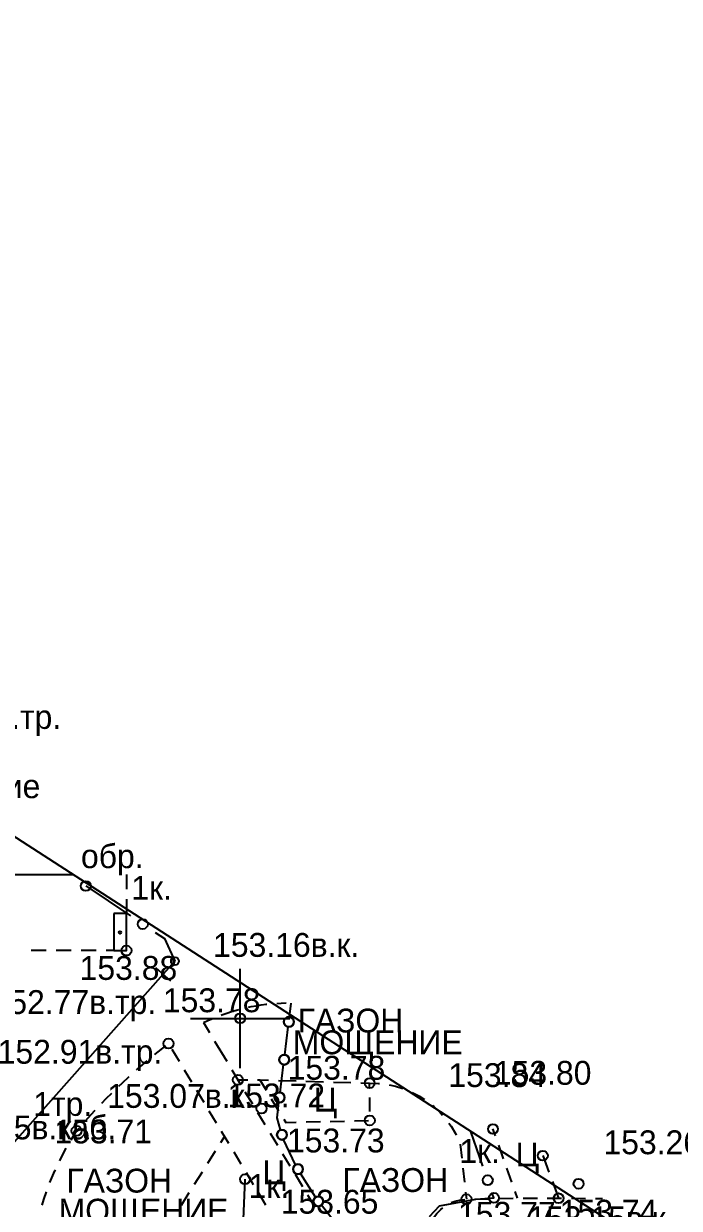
# Model space of a CAD drawing. Header units: metres. Extents: x -2743 to 126, y 13385 to 13916.
# Drawn here: x -1860.9 to -1827.9, y 13690.4 to 13750 of the extents above; entities that cross this region are included whole.
import ezdxf

# ---------------------------------------------------------------- set-up
doc = ezdxf.new("R2010")
doc.units = ezdxf.units.M
for name, color, linetype in [('0_геоподоснова', 7, 'Continuous'), ('output[1-12]_3_ДЖКХ-24_03233up$0$Кабели', 7, 'Continuous'), ('output[1-12]_brd$0$Координатные кресты', 7, 'Continuous'), ('output[19-22]_3_ДЖКХ-25_01840tp$0$Горизонтали', 7, 'Continuous'), ('output[19-22]_3_ДЖКХ-25_01840tp$0$Граница площадки', 7, 'Continuous'), ('output[19-22]_3_ДЖКХ-25_01840tp$0$Граница улицы', 7, 'Continuous'), ('output[19-22]_3_ДЖКХ-25_01840tp$0$Здания', 7, 'Continuous'), ('output[19-22]_3_ДЖКХ-25_01840tp$0$Леса и газоны', 7, 'Continuous'), ('output[19-22]_3_ДЖКХ-25_01840tp$0$Ограды', 7, 'Continuous'), ('output[19-22]_3_ДЖКХ-25_01840tp$0$Пояснительные подписи', 7, 'Continuous'), ('output[19-22]_3_ДЖКХ-25_01840tp$0$Фонари', 7, 'Continuous'), ('output[19-22]_3_ДЖКХ-25_01840tp$0$Части зданий', 7, 'Continuous'), ('output[19-22]_3_ДЖКХ-25_01840up$0$Кабели', 7, 'Continuous'), ('output[19-22]_3_ДЖКХ-25_01840up$0$Кабель электрический', 7, 'Continuous'), ('output[19-22]_3_ДЖКХ-25_01840up$0$Подземные коммуникации', 7, 'Continuous'), ('output[19-22]_brd$0$Граница заказа', 7, 'Continuous'), ('output[23]_brd$0$Координатные кресты', 7, 'Continuous')]:
    doc.layers.add(name, color=color, linetype=linetype)

msp = doc.modelspace()

# ---------------------------------------------------------------- linework, layer by layer
at = {"layer": '0_геоподоснова'}
for points in [[(-1850, 13697.5), (-1850, 13702.5)], [(-1852.5, 13700), (-1847.5, 13700)]]:
    msp.add_lwpolyline(points, dxfattribs=at)
at = {"layer": 'output[1-12]_brd$0$Координатные кресты'}
msp.add_circle((-1850, 13700), 0.25, dxfattribs=at)
at = {"layer": 'output[19-22]_3_ДЖКХ-25_01840tp$0$Горизонтали'}
for centre in [(-1855.718, 13703.412), (-1853.604, 13698.732), (-1850.115, 13696.906), (-1843.488, 13696.743), (-1843.482, 13694.865), (-1837.285, 13694.435), (-1858.227, 13694.339), (-1834.78, 13693.093), (-1838.621, 13690.901), (-1833.986, 13690.948)]:
    msp.add_circle(centre, 0.25, dxfattribs=at)
at = {"layer": 'output[19-22]_3_ДЖКХ-25_01840tp$0$Граница площадки'}
for points in [[(-1849.011, 13696.901), (-1848.571, 13696.888)], [(-1848.071, 13696.874), (-1847.19, 13696.849)], [(-1846.69, 13696.835), (-1845.809, 13696.809)], [(-1845.309, 13696.795), (-1844.428, 13696.77)], [(-1843.928, 13696.756), (-1843.488, 13696.743)], [(-1850.792, 13694.06), (-1850.989, 13693.746)], [(-1851.254, 13693.322), (-1851.649, 13692.693)], [(-1851.914, 13692.269), (-1852.308, 13691.641)], [(-1852.574, 13691.217), (-1852.968, 13690.588)], [(-1840.288, 13689.947), (-1840.281, 13689.96), (-1840.114, 13690.189), (-1839.915, 13690.392), (-1839.812, 13690.472)], [(-1839.385, 13690.728), (-1839.18, 13690.809), (-1838.904, 13690.875), (-1838.695, 13690.894)], [(-1838.195, 13690.909), (-1837.482, 13690.923)], [(-1836.982, 13690.933), (-1836.269, 13690.947)], [(-1835.769, 13690.951), (-1835.055, 13690.95)], [(-1834.555, 13690.949), (-1833.986, 13690.948), (-1833.841, 13690.948)], [(-1833.341, 13690.946), (-1832.628, 13690.944)], [(-1832.128, 13690.943), (-1831.771, 13690.942)]]:
    msp.add_lwpolyline(points, dxfattribs=at)
at = {"layer": 'output[19-22]_3_ДЖКХ-25_01840tp$0$Граница улицы'}
for points in [[(-1849.579, 13700.565), (-1849.451, 13700.592), (-1849.201, 13700.637), (-1848.951, 13700.676), (-1848.699, 13700.709), (-1848.653, 13700.713)], [(-1848.155, 13700.756), (-1847.94, 13700.766), (-1847.687, 13700.773)], [(-1850.959, 13700.168), (-1850.916, 13700.184), (-1850.677, 13700.268), (-1850.435, 13700.345), (-1850.191, 13700.417), (-1850.065, 13700.45)], [(-1851.85, 13699.788), (-1851.62, 13699.896), (-1851.423, 13699.983)], [(-1851.85, 13699.788), (-1851.545, 13699.282)], [(-1851.287, 13698.853), (-1850.678, 13697.841)], [(-1854.293, 13698.186), (-1854.276, 13698.2), (-1853.74, 13698.624)], [(-1853.436, 13698.452), (-1853.072, 13697.847)], [(-1855.211, 13697.404), (-1855.121, 13697.486), (-1854.675, 13697.863)], [(-1856.098, 13696.587), (-1855.94, 13696.742), (-1855.581, 13697.068)], [(-1852.814, 13697.419), (-1852.45, 13696.814)], [(-1850.42, 13697.412), (-1850.115, 13696.906)], [(-1850, 13696.717), (-1850.115, 13696.906), (-1849.622, 13696.904)], [(-1849.122, 13696.902), (-1849.011, 13696.901), (-1848.697, 13696.385)], [(-1843.487, 13696.523), (-1843.488, 13696.743), (-1843.049, 13696.73), (-1842.995, 13696.723)], [(-1842.5, 13696.652), (-1842.185, 13696.583), (-1841.811, 13696.466)], [(-1856.952, 13695.737), (-1856.731, 13695.969), (-1856.455, 13696.238)], [(-1852.192, 13696.386), (-1851.828, 13695.781)], [(-1849.37, 13695.679), (-1849.741, 13696.29)], [(-1848.437, 13695.958), (-1848.066, 13695.348)], [(-1843.483, 13695.308), (-1843.486, 13696.023)], [(-1841.349, 13696.277), (-1840.973, 13696.078), (-1840.731, 13695.92)], [(-1857.772, 13694.853), (-1857.494, 13695.167), (-1857.297, 13695.374)], [(-1851.57, 13695.353), (-1851.206, 13694.748)], [(-1848.74, 13694.641), (-1849.111, 13695.252)], [(-1840.33, 13695.621), (-1840.261, 13695.566), (-1839.943, 13695.264), (-1839.82, 13695.124)], [(-1847.806, 13694.921), (-1847.71, 13694.763), (-1847.181, 13694.776)], [(-1846.681, 13694.788), (-1845.967, 13694.805)], [(-1845.467, 13694.817), (-1844.753, 13694.834)], [(-1844.253, 13694.846), (-1843.539, 13694.864)], [(-1839.507, 13694.734), (-1839.395, 13694.579), (-1839.17, 13694.202), (-1839.134, 13694.126)], [(-1858.498, 13693.896), (-1858.227, 13694.339), (-1858.103, 13694.479)], [(-1850.948, 13694.32), (-1850.584, 13693.715)], [(-1848.11, 13693.603), (-1848.481, 13694.214)], [(-1837.163, 13694.09), (-1837.285, 13694.435)], [(-1859.076, 13692.839), (-1858.991, 13693.017), (-1858.748, 13693.463)], [(-1838.937, 13693.669), (-1838.856, 13692.959)], [(-1836.752, 13692.929), (-1836.996, 13693.619)], [(-1850.326, 13693.287), (-1849.962, 13692.682)], [(-1847.48, 13692.565), (-1847.851, 13693.176)], [(-1834.78, 13693.093), (-1834.47, 13692.255)], [(-1859.567, 13691.737), (-1859.323, 13692.323), (-1859.292, 13692.387)], [(-1849.704, 13692.254), (-1849.34, 13691.649)], [(-1838.799, 13692.462), (-1838.718, 13691.753)], [(-1836.341, 13691.767), (-1836.585, 13692.457)], [(-1846.85, 13691.527), (-1847.221, 13692.138)], [(-1834.296, 13691.786), (-1833.986, 13690.948)], [(-1859.963, 13690.599), (-1859.876, 13690.89), (-1859.741, 13691.269)], [(-1849.083, 13691.221), (-1848.719, 13690.616)], [(-1846.22, 13690.489), (-1846.591, 13691.1)], [(-1838.662, 13691.256), (-1838.621, 13690.901)], [(-1836.052, 13690.951), (-1836.174, 13691.296)]]:
    msp.add_lwpolyline(points, dxfattribs=at)
at = {"layer": 'output[19-22]_3_ДЖКХ-25_01840tp$0$Здания'}
msp.add_lwpolyline([(-1866.526, 13712.491), (-1866.526, 13711.807), (-1867.925, 13711.807), (-1867.925, 13711.671), (-1867.924, 13707.231), (-1864.549, 13707.232), (-1863.873, 13707.232), (-1858.39, 13707.233)], dxfattribs=at)
at = {"layer": 'output[19-22]_3_ДЖКХ-25_01840tp$0$Леса и газоны'}
for centre in [(-1848.925, 13695.464), (-1832.98, 13691.679)]:
    msp.add_circle(centre, 0.25, dxfattribs=at)
at = {"layer": 'output[19-22]_3_ДЖКХ-25_01840tp$0$Ограды'}
for points in [[(-1847.52, 13700.069), (-1847.433, 13700.772)], [(-1847.754, 13698.168), (-1847.581, 13699.573)], [(-1847.989, 13696.267), (-1847.816, 13697.672)], [(-1847.969, 13694.386), (-1848.146, 13694.994), (-1848.05, 13695.77)], [(-1847.219, 13692.627), (-1847.825, 13693.907)], [(-1846.207, 13691.002), (-1846.958, 13692.201)], [(-1845.037, 13689.486), (-1845.915, 13690.596)]]:
    msp.add_lwpolyline(points, dxfattribs=at)
for points in [[(-1847.3, 13699.821), (-1847.32, 13699.919), (-1847.373, 13699.998), (-1847.453, 13700.052), (-1847.55, 13700.072), (-1847.648, 13700.052), (-1847.727, 13699.998), (-1847.781, 13699.919), (-1847.8, 13699.821), (-1847.781, 13699.724), (-1847.727, 13699.645), (-1847.648, 13699.591), (-1847.55, 13699.572), (-1847.453, 13699.591), (-1847.373, 13699.645), (-1847.32, 13699.724), (-1847.3, 13699.821)], [(-1847.535, 13697.92), (-1847.555, 13698.017), (-1847.608, 13698.097), (-1847.688, 13698.15), (-1847.785, 13698.17), (-1847.882, 13698.15), (-1847.962, 13698.097), (-1848.015, 13698.017), (-1848.035, 13697.92), (-1848.015, 13697.823), (-1847.962, 13697.743), (-1847.882, 13697.69), (-1847.785, 13697.67), (-1847.688, 13697.69), (-1847.608, 13697.743), (-1847.555, 13697.823), (-1847.535, 13697.92)], [(-1847.77, 13696.019), (-1847.789, 13696.116), (-1847.843, 13696.195), (-1847.922, 13696.249), (-1848.02, 13696.269), (-1848.117, 13696.249), (-1848.196, 13696.195), (-1848.25, 13696.116), (-1848.27, 13696.019), (-1848.25, 13695.921), (-1848.196, 13695.842), (-1848.117, 13695.788), (-1848.02, 13695.769), (-1847.922, 13695.788), (-1847.843, 13695.842), (-1847.789, 13695.921), (-1847.77, 13696.019)], [(-1847.649, 13694.146), (-1847.669, 13694.243), (-1847.723, 13694.322), (-1847.802, 13694.376), (-1847.899, 13694.396), (-1847.997, 13694.376), (-1848.076, 13694.322), (-1848.13, 13694.243), (-1848.149, 13694.146), (-1848.13, 13694.048), (-1848.076, 13693.969), (-1847.997, 13693.915), (-1847.899, 13693.896), (-1847.802, 13693.915), (-1847.723, 13693.969), (-1847.669, 13694.048), (-1847.649, 13694.146)], [(-1846.841, 13692.413), (-1846.861, 13692.511), (-1846.914, 13692.59), (-1846.994, 13692.644), (-1847.091, 13692.663), (-1847.188, 13692.644), (-1847.268, 13692.59), (-1847.321, 13692.511), (-1847.341, 13692.413), (-1847.321, 13692.316), (-1847.268, 13692.237), (-1847.188, 13692.183), (-1847.091, 13692.163), (-1846.994, 13692.183), (-1846.914, 13692.237), (-1846.861, 13692.316), (-1846.841, 13692.413)], [(-1845.821, 13690.792), (-1845.84, 13690.89), (-1845.894, 13690.969), (-1845.973, 13691.023), (-1846.071, 13691.042), (-1846.168, 13691.023), (-1846.247, 13690.969), (-1846.301, 13690.89), (-1846.321, 13690.792), (-1846.301, 13690.695), (-1846.247, 13690.615), (-1846.168, 13690.562), (-1846.071, 13690.542), (-1845.973, 13690.562), (-1845.894, 13690.615), (-1845.84, 13690.695), (-1845.821, 13690.792)]]:
    msp.add_lwpolyline(points, close=True, dxfattribs=at)
for centre in [(-1847.55, 13699.821), (-1847.55, 13699.821), (-1847.785, 13697.92), (-1847.785, 13697.92), (-1848.02, 13696.019), (-1848.02, 13696.019), (-1847.899, 13694.146), (-1847.899, 13694.146), (-1847.091, 13692.413), (-1847.091, 13692.413), (-1846.071, 13690.792), (-1846.071, 13690.792)]:
    msp.add_circle(centre, 0.25, dxfattribs=at)
at = {"layer": 'output[19-22]_3_ДЖКХ-25_01840tp$0$Фонари'}
for centre, radius in [((-1853.277, 13702.878), 0.2), ((-1849.753, 13691.909), 0.25), ((-1837.237, 13690.968), 0.25)]:
    msp.add_circle(centre, radius, dxfattribs=at)
at = {"layer": 'output[19-22]_3_ДЖКХ-25_01840tp$0$Части зданий'}
for points in [[(-1855.723, 13707.233), (-1855.723, 13706.504)], [(-1855.723, 13706.004), (-1855.723, 13705.275)], [(-1856.358, 13705.275), (-1856.358, 13703.42), (-1855.723, 13703.42), (-1855.723, 13705.275), (-1856.358, 13705.275)], [(-1859.756, 13703.42), (-1860.515, 13703.42)], [(-1858.497, 13703.42), (-1859.256, 13703.42)], [(-1857.237, 13703.42), (-1857.997, 13703.42)], [(-1856.358, 13703.42), (-1856.737, 13703.42)]]:
    msp.add_lwpolyline(points, dxfattribs=at)
msp.add_circle((-1856.045, 13704.323), 0.0625, dxfattribs=at)
at = {"layer": 'output[19-22]_3_ДЖКХ-25_01840up$0$Кабели'}
for points in [[(-1857.76, 13706.66), (-1855.521, 13705.158)], [(-1854.275, 13704.322), (-1853.81, 13704.01), (-1853.277, 13702.878), (-1853.877, 13702.228)], [(-1854.251, 13702.56), (-1853.503, 13701.896)], [(-1853.877, 13702.228), (-1865.712, 13688.888)], [(-1837.795, 13692.567), (-1838.398, 13694.313)], [(-1849.87, 13689.07), (-1849.753, 13691.909)], [(-1840.476, 13690.04), (-1839.97, 13690.57), (-1838.14, 13690.9), (-1837.237, 13690.968), (-1837.302, 13691.151)]]:
    msp.add_lwpolyline(points, dxfattribs=at)
for centre in [(-1857.76, 13706.66), (-1854.898, 13704.74), (-1837.551, 13691.858)]:
    msp.add_circle(centre, 0.25, dxfattribs=at)
at = {"layer": 'output[19-22]_brd$0$Граница заказа'}
msp.add_lwpolyline([(-1822.934, 13684.319), (-1935.676, 13757.181)], dxfattribs=at)
at = {"layer": 'output[23]_brd$0$Координатные кресты'}
msp.add_circle((-1850, 13700), 0.25, dxfattribs=at)

# ---------------------------------------------------------------- texts
at = {"layer": 'output[1-12]_3_ДЖКХ-24_03233up$0$Кабели'}
msp.add_text('152.25в.каб.', height=1.2, dxfattribs=at).set_placement((-1865.4, 13693.913))
at = {"layer": 'output[19-22]_3_ДЖКХ-25_01840tp$0$Горизонтали'}
for s, p in [('153.88', (-1858.072, 13701.936)), ('153.78', (-1853.887, 13700.309)), ('153.78', (-1847.61, 13696.914)), ('153.84', (-1839.53, 13696.544)), ('153.80', (-1837.241, 13696.66)), ('153.72', (-1850.636, 13695.522)), ('153.71', (-1859.34, 13693.709)), ('153.73', (-1847.644, 13693.256)), ('153.65', (-1847.958, 13690.175)), ('153.77', (-1839.043, 13689.568)), ('153.74', (-1833.929, 13689.673))]:
    msp.add_text(s, height=1.2, dxfattribs=at).set_placement(p)
at = {"layer": 'output[19-22]_3_ДЖКХ-25_01840tp$0$Граница улицы'}
for p in [(-1846.299, 13695.314), (-1836.15, 13692.554), (-1848.886, 13691.657)]:
    msp.add_text('Ц', height=1.2, dxfattribs=at).set_placement(p)
at = {"layer": 'output[19-22]_3_ДЖКХ-25_01840tp$0$Леса и газоны'}
for p in [(-1847.112, 13699.289), (-1858.739, 13691.236), (-1844.858, 13691.267)]:
    msp.add_text('ГАЗОН', height=1.2, dxfattribs=at).set_placement(p)
at = {"layer": 'output[19-22]_3_ДЖКХ-25_01840tp$0$Пояснительные подписи'}
for p in [(-1847.35, 13698.195), (-1859.129, 13689.724)]:
    msp.add_text('МОЩЕНИЕ', height=1.2, dxfattribs=at).set_placement(p)
at = {"layer": 'output[19-22]_3_ДЖКХ-25_01840up$0$Кабели'}
for s, p in [('152.55в.тр.', (-1867.279, 13714.564)), ('обр.', (-1858.005, 13707.558)), ('1к.', (-1855.473, 13705.967)), ('153.16в.к.', (-1851.362, 13703.095)), ('152.77в.тр.', (-1862.5, 13700.219)), ('152.91в.тр.', (-1862.194, 13697.718)), ('1тр.', (-1860.405, 13695.095)), ('1к.', (-1838.975, 13692.725)), ('1к.', (-1849.577, 13690.967))]:
    msp.add_text(s, height=1.2, dxfattribs=at).set_placement(p)
at = {"layer": 'output[19-22]_3_ДЖКХ-25_01840up$0$Кабель электрический'}
for s, p in [('153.07в.к.', (-1856.686, 13695.498)), ('153.26в.к.', (-1831.731, 13693.165)), ('153.15в.к.', (-1835.51, 13689.34))]:
    msp.add_text(s, height=1.2, dxfattribs=at).set_placement(p)
at = {"layer": 'output[19-22]_3_ДЖКХ-25_01840up$0$Подземные коммуникации'}
msp.add_text('подземное сооружение', height=1.2, dxfattribs=at).set_placement((-1877.518, 13711.078))

doc.saveas('drawing.dxf')
